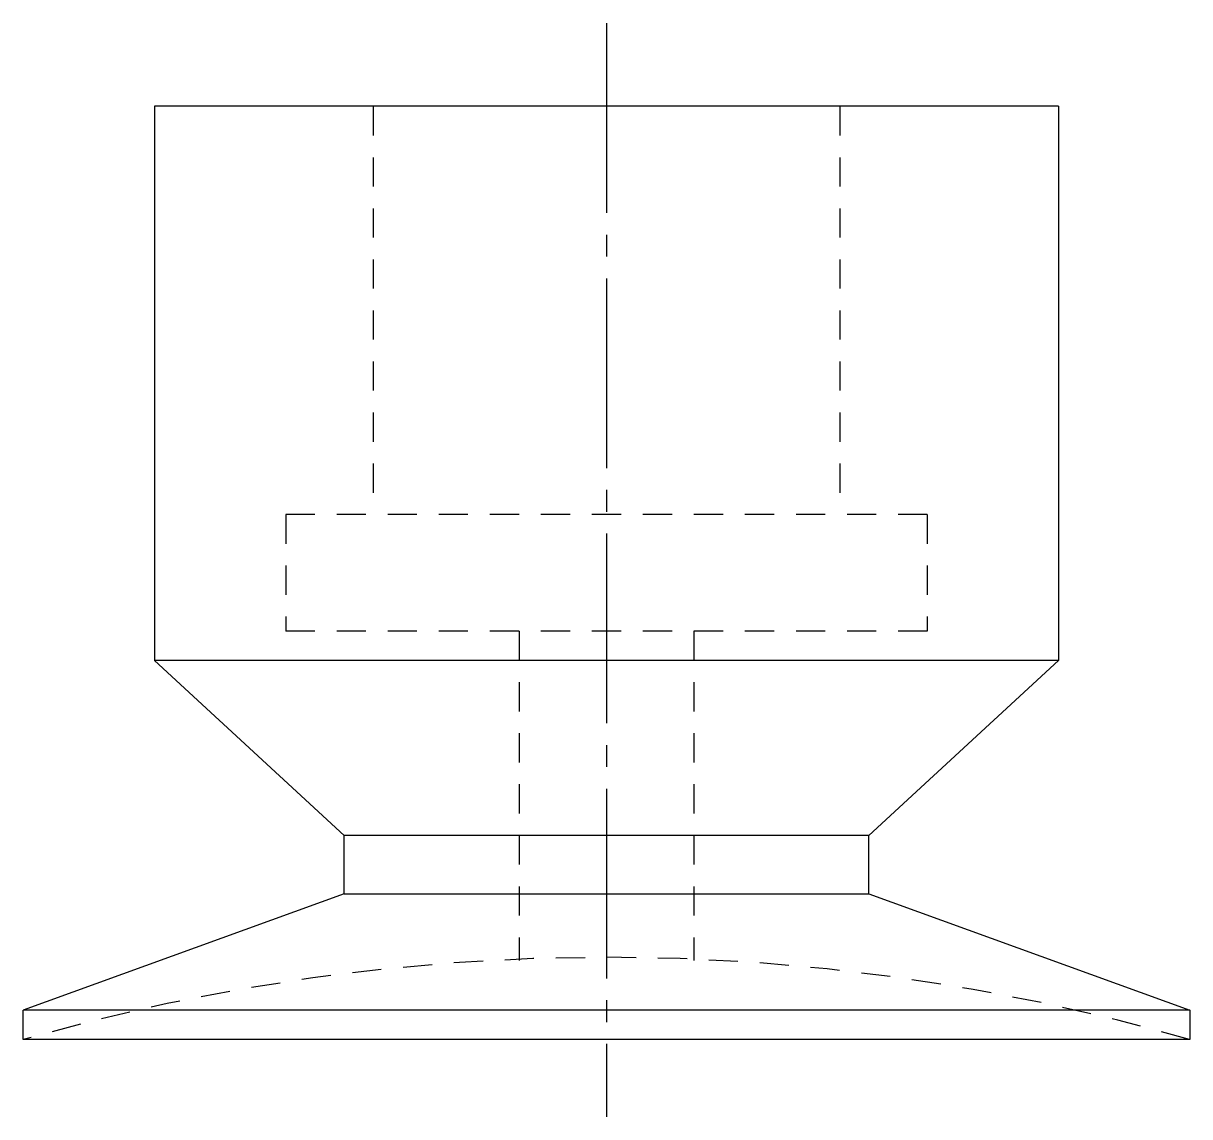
# Model space of a CAD drawing. Extents: x 10 to 144, y 10 to 117.
# Drawn here: x 124.44 to 144.44, y 98.12 to 116.87 of the extents above; entities outside this region: 2.
import ezdxf

# ---------------------------------------------------------------- set-up
doc = ezdxf.new("R2010")
doc.units = 0
doc.header["$LTSCALE"] = 0.25
doc.linetypes.add('CENTER', pattern=[17.5, 13, -1.5, 1.5, -1.5])
doc.linetypes.add('DASHED', pattern=[3.5, 2, -1.5])
doc.layers.get('0').update_dxf_attribs({"linetype": 'CONTINUOUS'})
doc.layers.add('CENTER', color=1, linetype='CENTER')

msp = doc.modelspace()

# ---------------------------------------------------------------- linework, layer by layer
for p, q in [((142.19, 115.444), (126.69, 115.444)), ((126.69, 115.444), (126.69, 105.944)), ((142.19, 115.444), (142.19, 105.944)), ((126.69, 105.944), (129.94, 102.944)), ((142.19, 105.944), (126.69, 105.944)), ((142.19, 105.944), (138.94, 102.944)), ((129.94, 101.944), (129.94, 102.944)), ((138.94, 102.944), (129.94, 102.944)), ((138.94, 101.944), (138.94, 102.944)), ((138.94, 102.444), (138.94, 102.444)), ((138.94, 102.194), (138.94, 102.194)), ((129.94, 101.944), (124.44, 99.944)), ((129.94, 101.944), (138.94, 101.944)), ((138.94, 101.944), (144.44, 99.944)), ((144.44, 99.944), (124.44, 99.944)), ((124.44, 99.444), (124.44, 99.944)), ((144.44, 99.944), (144.44, 99.444)), ((144.44, 99.444), (124.44, 99.444))]:
    msp.add_line(p, q)
at = {"color": 3, "linetype": 'DASHED'}
for p, q in [((130.44, 115.444), (130.44, 108.444)), ((138.44, 115.444), (138.44, 108.444)), ((139.94, 108.444), (128.94, 108.444)), ((128.94, 108.444), (128.94, 106.444)), ((139.94, 108.444), (139.94, 106.444)), ((139.94, 106.444), (128.94, 106.444)), ((132.94, 106.444), (132.94, 100.799)), ((135.94, 106.444), (135.94, 100.799))]:
    msp.add_line(p, q, dxfattribs=at)
msp.add_arc((134.44, 64.682), 36.171, 73.9508, 106.0491, dxfattribs=at)
at = {"layer": 'CENTER', "color": 1, "linetype": 'CENTER'}
msp.add_line((134.44, 116.867), (134.44, 98.12), dxfattribs=at)

# ---------------------------------------------------------------- texts
for p in [(10, 25), (10, 10)]:
    msp.add_text('SRP20', height=4).set_placement(p)

doc.saveas('drawing.dxf')
